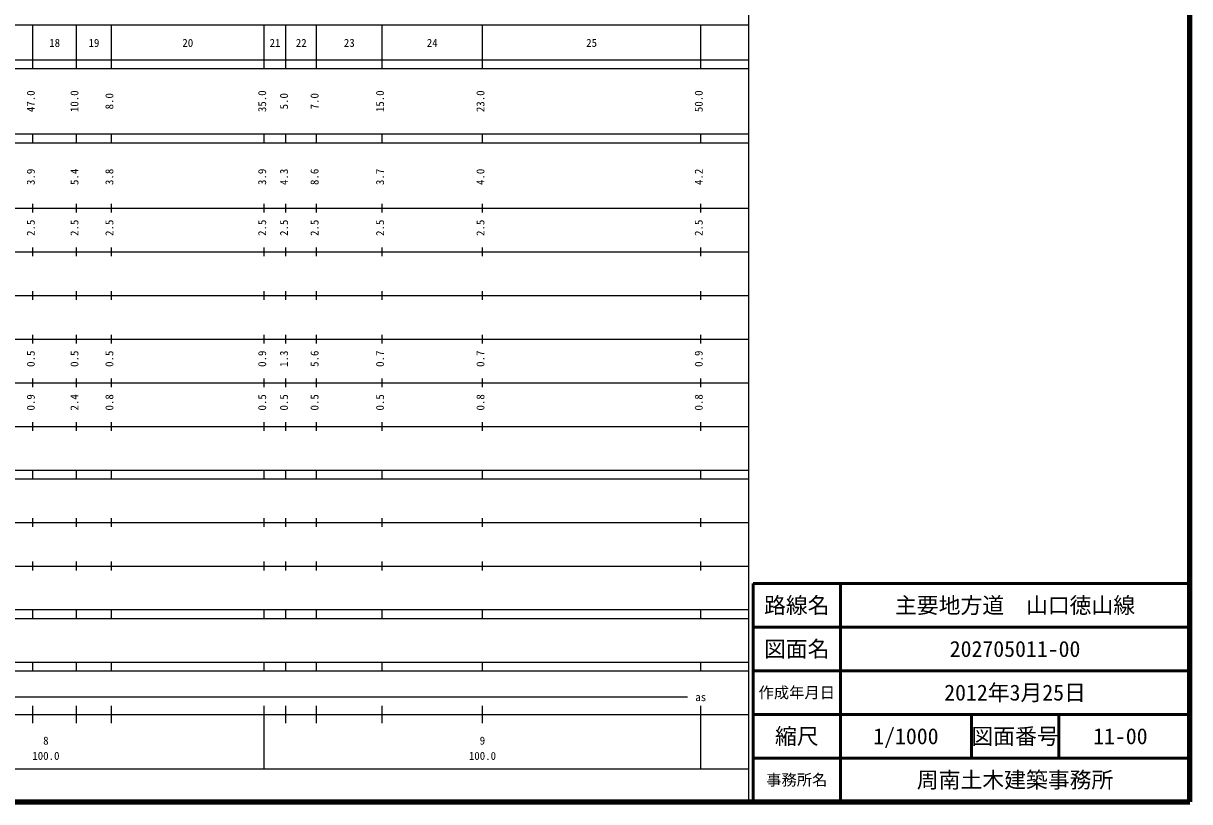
# Model space of a CAD drawing. Units: millimetres on the paper, enlarged 1000 times. Extents: x 40000 to 680000, y 20000 to 380000.
# Drawn here: x 412832 to 680000, y 20000 to 198357 of the extents above; entities that cross this region are included whole.
import ezdxf
from ezdxf.enums import TextEntityAlignment as Align

# ---------------------------------------------------------------- set-up
doc = ezdxf.new("R2010")
doc.units = ezdxf.units.MM
doc.header["$LTSCALE"] = 1000
for name, color, linetype, lineweight in [('M-TTL', 2, 'Continuous', 140), ('M-TTL-BAND', 7, 'Continuous', 25), ('M-TTL-FRAM', 2, 'Continuous', 50), ('M-TTL-LINE', 7, 'Continuous', 50)]:
    doc.layers.add(name, color=color, linetype=linetype, lineweight=lineweight)
doc.layers.add('M-TTL-TXT', color=7, linetype='Continuous')
doc.styles.add('ＭＳ ゴシック', font='')
doc.styles.get('ＭＳ ゴシック').set_extended_font_data('MS Gothic')

msp = doc.modelspace()

# ---------------------------------------------------------------- linework, layer by layer
at = {"layer": 'M-TTL'}
for p, q in [((680000, 20000), (680000, 380000)), ((40000, 20000), (680000, 20000))]:
    msp.add_line(p, q, dxfattribs=at)
at = {"layer": 'M-TTL-BAND'}
for p, q in [((579000, 20000), (579000, 370000)), ((68000, 198000), (579000, 198000)), ((415000, 188000), (415000, 198000)), ((425000, 188000), (425000, 198000)), ((433000, 188000), (433000, 198000)), ((468000, 188000), (468000, 198000)), ((473000, 188000), (473000, 198000)), ((480000, 188000), (480000, 198000)), ((495000, 188000), (495000, 198000)), ((518000, 188000), (518000, 198000)), ((568000, 188000), (568000, 198000)), ((40000, 190000), (579000, 190000)), ((40000, 188000), (579000, 188000)), ((40000, 173000), (579000, 173000)), ((40000, 171000), (579000, 171000)), ((415000, 171000), (415000, 173000)), ((425000, 171000), (425000, 173000)), ((433000, 171000), (433000, 173000)), ((468000, 171000), (468000, 173000)), ((473000, 171000), (473000, 173000)), ((480000, 171000), (480000, 173000)), ((495000, 171000), (495000, 173000)), ((518000, 171000), (518000, 173000)), ((568000, 171000), (568000, 173000)), ((40000, 156000), (579000, 156000)), ((415000, 155000), (415000, 157000)), ((425000, 155000), (425000, 157000)), ((433000, 155000), (433000, 157000)), ((468000, 155000), (468000, 157000)), ((473000, 155000), (473000, 157000)), ((480000, 155000), (480000, 157000)), ((495000, 155000), (495000, 157000)), ((518000, 155000), (518000, 157000)), ((568000, 155000), (568000, 157000)), ((415000, 145000), (415000, 147000)), ((425000, 145000), (425000, 147000)), ((433000, 145000), (433000, 147000)), ((468000, 145000), (468000, 147000)), ((473000, 145000), (473000, 147000)), ((480000, 145000), (480000, 147000)), ((495000, 145000), (495000, 147000)), ((518000, 145000), (518000, 147000)), ((568000, 145000), (568000, 147000)), ((46000, 146000), (579000, 146000)), ((415000, 135000), (415000, 137000)), ((425000, 135000), (425000, 137000)), ((433000, 135000), (433000, 137000)), ((468000, 135000), (468000, 137000)), ((473000, 135000), (473000, 137000)), ((480000, 135000), (480000, 137000)), ((495000, 135000), (495000, 137000)), ((518000, 135000), (518000, 137000)), ((568000, 135000), (568000, 137000)), ((52000, 136000), (579000, 136000)), ((46000, 126000), (579000, 126000)), ((415000, 125000), (415000, 127000)), ((425000, 125000), (425000, 127000)), ((433000, 125000), (433000, 127000)), ((468000, 125000), (468000, 127000)), ((473000, 125000), (473000, 127000)), ((480000, 125000), (480000, 127000)), ((495000, 125000), (495000, 127000)), ((518000, 125000), (518000, 127000)), ((568000, 125000), (568000, 127000)), ((52000, 116000), (579000, 116000)), ((415000, 115000), (415000, 117000)), ((425000, 115000), (425000, 117000)), ((433000, 115000), (433000, 117000)), ((468000, 115000), (468000, 117000)), ((473000, 115000), (473000, 117000)), ((480000, 115000), (480000, 117000)), ((495000, 115000), (495000, 117000)), ((518000, 115000), (518000, 117000)), ((568000, 115000), (568000, 117000)), ((415000, 105000), (415000, 107000)), ((425000, 105000), (425000, 107000)), ((433000, 105000), (433000, 107000)), ((468000, 105000), (468000, 107000)), ((473000, 105000), (473000, 107000)), ((480000, 105000), (480000, 107000)), ((495000, 105000), (495000, 107000)), ((518000, 105000), (518000, 107000)), ((568000, 105000), (568000, 107000)), ((46000, 106000), (579000, 106000)), ((40000, 96000), (579000, 96000)), ((40000, 94000), (579000, 94000)), ((415000, 94000), (415000, 96000)), ((425000, 94000), (425000, 96000)), ((433000, 94000), (433000, 96000)), ((468000, 94000), (468000, 96000)), ((473000, 94000), (473000, 96000)), ((480000, 94000), (480000, 96000)), ((495000, 94000), (495000, 96000)), ((518000, 94000), (518000, 96000)), ((568000, 94000), (568000, 96000)), ((49000, 84000), (579000, 84000)), ((415000, 83000), (415000, 85000)), ((425000, 83000), (425000, 85000)), ((433000, 83000), (433000, 85000)), ((468000, 83000), (468000, 85000)), ((473000, 83000), (473000, 85000)), ((480000, 83000), (480000, 85000)), ((495000, 83000), (495000, 85000)), ((518000, 83000), (518000, 85000)), ((568000, 83000), (568000, 85000)), ((415000, 73000), (415000, 75000)), ((425000, 73000), (425000, 75000)), ((433000, 73000), (433000, 75000)), ((468000, 73000), (468000, 75000)), ((473000, 73000), (473000, 75000)), ((480000, 73000), (480000, 75000)), ((495000, 73000), (495000, 75000)), ((518000, 73000), (518000, 75000)), ((568000, 73000), (568000, 75000)), ((40000, 74000), (579000, 74000)), ((40000, 64000), (579000, 64000)), ((40000, 62000), (579000, 62000)), ((415000, 62000), (415000, 64000)), ((425000, 62000), (425000, 64000)), ((433000, 62000), (433000, 64000)), ((468000, 62000), (468000, 64000)), ((473000, 62000), (473000, 64000)), ((480000, 62000), (480000, 64000)), ((495000, 62000), (495000, 64000)), ((518000, 62000), (518000, 64000)), ((568000, 62000), (568000, 64000)), ((40000, 52000), (579000, 52000)), ((415000, 50000), (415000, 52000)), ((425000, 50000), (425000, 52000)), ((433000, 50000), (433000, 52000)), ((468000, 50000), (468000, 52000)), ((473000, 50000), (473000, 52000)), ((480000, 50000), (480000, 52000)), ((495000, 50000), (495000, 52000)), ((518000, 50000), (518000, 52000)), ((568000, 50000), (568000, 52000)), ((40000, 50000), (579000, 50000)), ((71000, 44000), (565000, 44000)), ((415000, 38000), (415000, 42000)), ((425000, 38000), (425000, 42000)), ((433000, 38000), (433000, 42000)), ((468000, 27500), (468000, 42000)), ((473000, 38000), (473000, 42000)), ((480000, 38000), (480000, 42000)), ((495000, 38000), (495000, 42000)), ((518000, 38000), (518000, 42000)), ((568000, 27500), (568000, 42000)), ((40000, 40000), (579000, 40000)), ((68000, 27500), (579000, 27500))]:
    msp.add_line(p, q, dxfattribs=at)
at = {"layer": 'M-TTL-FRAM'}
for p, q in [((680000, 70000), (580000, 70000)), ((580000, 70000), (580000, 20000))]:
    msp.add_line(p, q, dxfattribs=at)
at = {"layer": 'M-TTL-LINE'}
for p, q in [((600000, 70000), (600000, 20000)), ((680000, 60000), (580000, 60000)), ((680000, 50000), (580000, 50000)), ((680000, 40000), (580000, 40000)), ((630000, 40000), (630000, 30000)), ((650000, 40000), (650000, 30000)), ((680000, 30000), (580000, 30000))]:
    msp.add_line(p, q, dxfattribs=at)

# ---------------------------------------------------------------- texts
at = {"layer": 'M-TTL-BAND', "style": 'ＭＳ ゴシック'}
for s, p in [('18', (420000, 192405)), ('19', (429000, 192405)), ('20', (450500, 192405)), ('21', (470500, 192405)), ('22', (476500, 192405)), ('23', (487500, 192405)), ('24', (506500, 192405)), ('25', (543000, 192405)), ('as', (568000, 42500)), ('8', (418000, 32523)), ('9', (518000, 32523)), ('100.0', (418000, 29033)), ('100.0', (518000, 29033))]:
    msp.add_text(s, height=1833, dxfattribs=at).set_placement(p, align=Align.BOTTOM_CENTER)
for s, p in [('47.0', (416000, 180500)), ('10.0', (426000, 180500)), ('8.0', (434000, 180500)), ('35.0', (469000, 180500)), ('5.0', (474000, 180500)), ('7.0', (481000, 180500)), ('15.0', (496000, 180500)), ('23.0', (519000, 180500)), ('50.0', (569000, 180500)), ('3.9', (416000, 163174)), ('5.4', (426000, 163174)), ('3.8', (434000, 163174)), ('3.9', (469000, 163174)), ('4.3', (474000, 163174)), ('8.6', (481000, 163174)), ('3.7', (496000, 163174)), ('4.0', (519000, 163174)), ('4.2', (569000, 163174)), ('2.5', (416000, 151500)), ('2.5', (426000, 151500)), ('2.5', (434000, 151500)), ('2.5', (469000, 151500)), ('2.5', (474000, 151500)), ('2.5', (481000, 151500)), ('2.5', (496000, 151500)), ('2.5', (519000, 151500)), ('2.5', (569000, 151500)), ('0.5', (416000, 121500)), ('0.5', (426000, 121500)), ('0.5', (434000, 121500)), ('0.9', (469000, 121500)), ('1.3', (474000, 121500)), ('5.6', (481000, 121500)), ('0.7', (496000, 121500)), ('0.7', (519000, 121500)), ('0.9', (569000, 121500)), ('0.9', (416000, 111500)), ('2.4', (426000, 111500)), ('0.8', (434000, 111500)), ('0.5', (469000, 111500)), ('0.5', (474000, 111500)), ('0.5', (481000, 111500)), ('0.5', (496000, 111500)), ('0.8', (519000, 111500)), ('0.8', (569000, 111500))]:
    msp.add_text(s, height=1833, rotation=90, dxfattribs=at).set_placement(p, align=Align.BOTTOM_CENTER)
at = {"layer": 'M-TTL-TXT', "style": 'ＭＳ ゴシック'}
for s, height, p in [('路線名', 3666, (590000, 65000)), ('路線名', 3666, (590000, 65000)), ('主要地方道\u3000山口徳山線', 3666, (640000, 65000)), ('図面名', 3666, (590000, 55000)), ('図面名', 3666, (590000, 55000)), ('202705011-00', 3666, (640000, 55000)), ('作成年月日', 2566, (590000, 45000)), ('作成年月日', 2566, (590000, 45000)), ('2012年3月25日', 3666, (640000, 45000)), ('縮尺', 3666, (590000, 35000)), ('縮尺', 3666, (590000, 35000)), ('1/1000', 3666, (615000, 35000)), ('図面番号', 3666, (640000, 35000)), ('図面番号', 3666, (640000, 35000)), ('11-00', 3666, (664125, 35000)), ('周南土木建築事務所', 3666, (640000, 25000)), ('事務所名', 2566, (590000, 25000)), ('事務所名', 2566, (590000, 25000))]:
    msp.add_text(s, height=height, dxfattribs=at).set_placement(p, align=Align.MIDDLE_CENTER)

doc.saveas('drawing.dxf')
